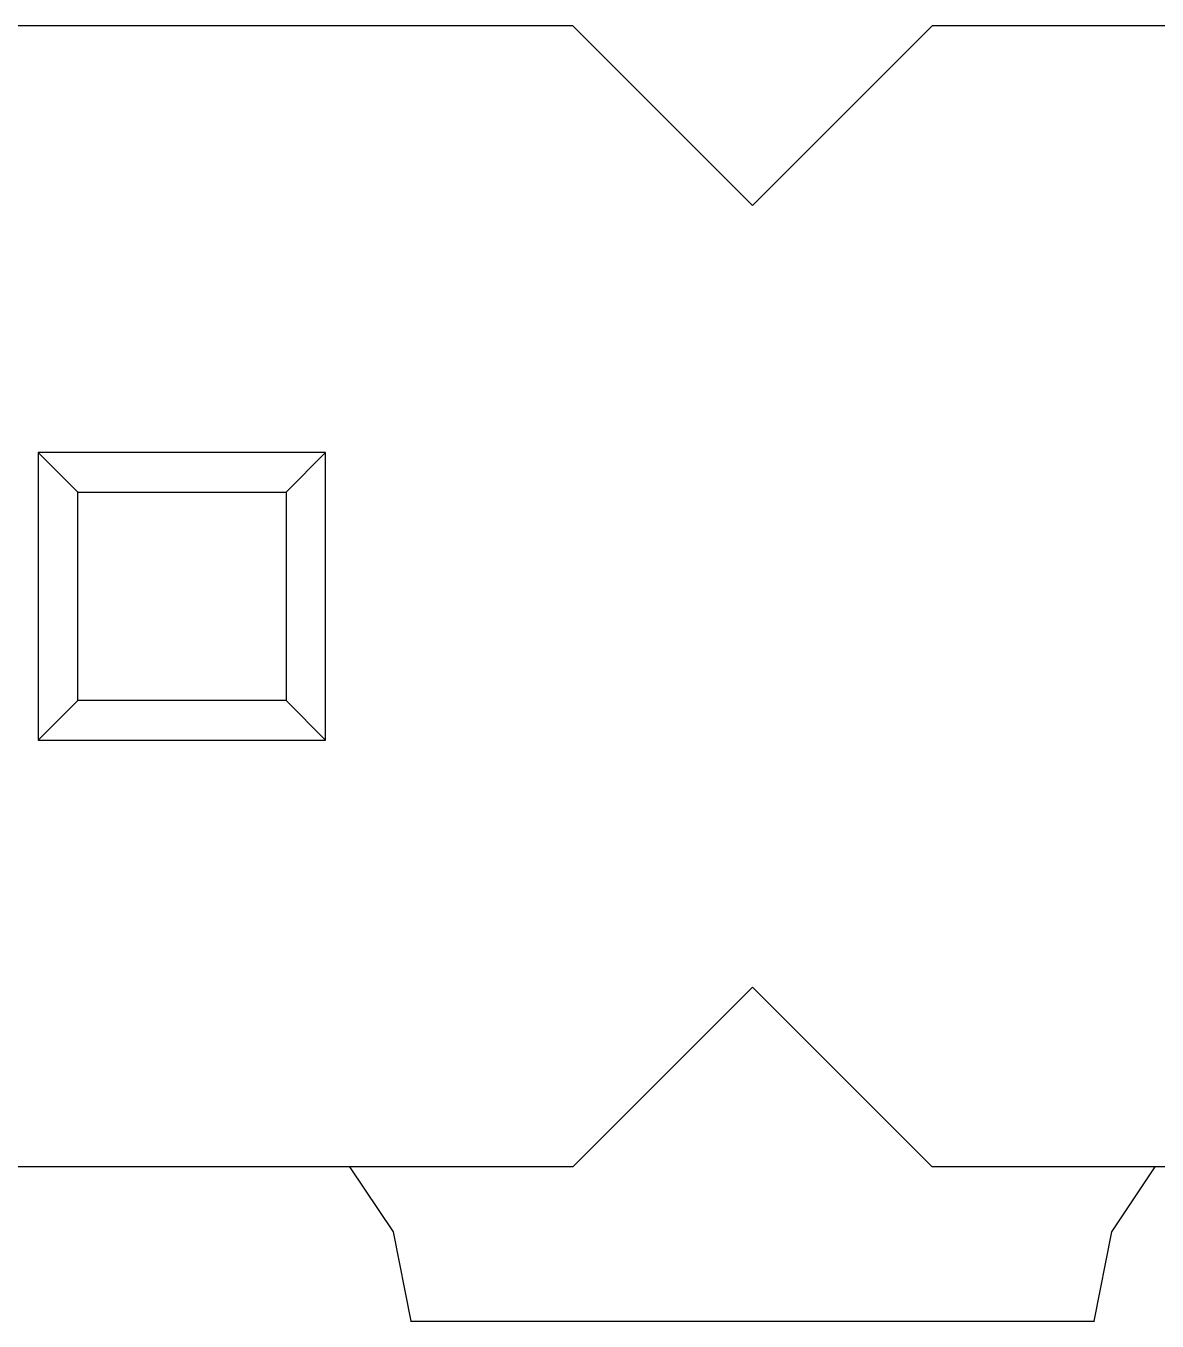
# Model space of a CAD drawing. Header units: millimetres. Extents: x 563 to 681, y 173 to 284.
# Drawn here: x 652.678 to 655.196, y 173.402 to 176.285 of the extents above; entities that cross this region are included whole.
import ezdxf

# ---------------------------------------------------------------- set-up
doc = ezdxf.new("R2010")
doc.units = ezdxf.units.MM
doc.header["$LTSCALE"] = 30.734
doc.layers.get('0').update_dxf_attribs({"linetype": 'CONTINUOUS'})

msp = doc.modelspace()

# ---------------------------------------------------------------- linework, layer by layer
at = {"linetype": 'Continuous'}
for p, q in [((653.8955, 176.2854), (652.1555, 176.2854)), ((653.8955, 176.2854), (654.2955, 175.8854)), ((654.2955, 175.8854), (654.6955, 176.2854)), ((656.4355, 176.2854), (654.6955, 176.2854)), ((653.3455, 175.3354), (652.7055, 175.3354)), ((652.7936, 175.2472), (652.7055, 175.3354)), ((652.7055, 175.3354), (652.7055, 174.6954)), ((653.3455, 175.3354), (653.2573, 175.2472)), ((653.3455, 174.6954), (653.3455, 175.3354)), ((652.7936, 175.2472), (653.2573, 175.2472)), ((652.7936, 174.7836), (652.7936, 175.2472)), ((653.2573, 175.2472), (653.2573, 174.7836)), ((652.7936, 174.7836), (652.7055, 174.6954)), ((653.2573, 174.7836), (652.7936, 174.7836)), ((653.3455, 174.6954), (653.2573, 174.7836)), ((652.7055, 174.6954), (653.3455, 174.6954)), ((654.2955, 174.1454), (653.8955, 173.7454)), ((654.6955, 173.7454), (654.2955, 174.1454)), ((653.8955, 173.7454), (652.1555, 173.7454)), ((653.4965, 173.6005), (653.3996, 173.7454)), ((656.4355, 173.7454), (654.6955, 173.7454)), ((655.1913, 173.7454), (655.0945, 173.6005)), ((653.5359, 173.402), (653.4965, 173.6005)), ((655.0945, 173.6005), (655.055, 173.4022)), ((653.5346, 173.402), (655.0563, 173.4022))]:
    msp.add_line(p, q, dxfattribs=at)

doc.saveas('drawing.dxf')
